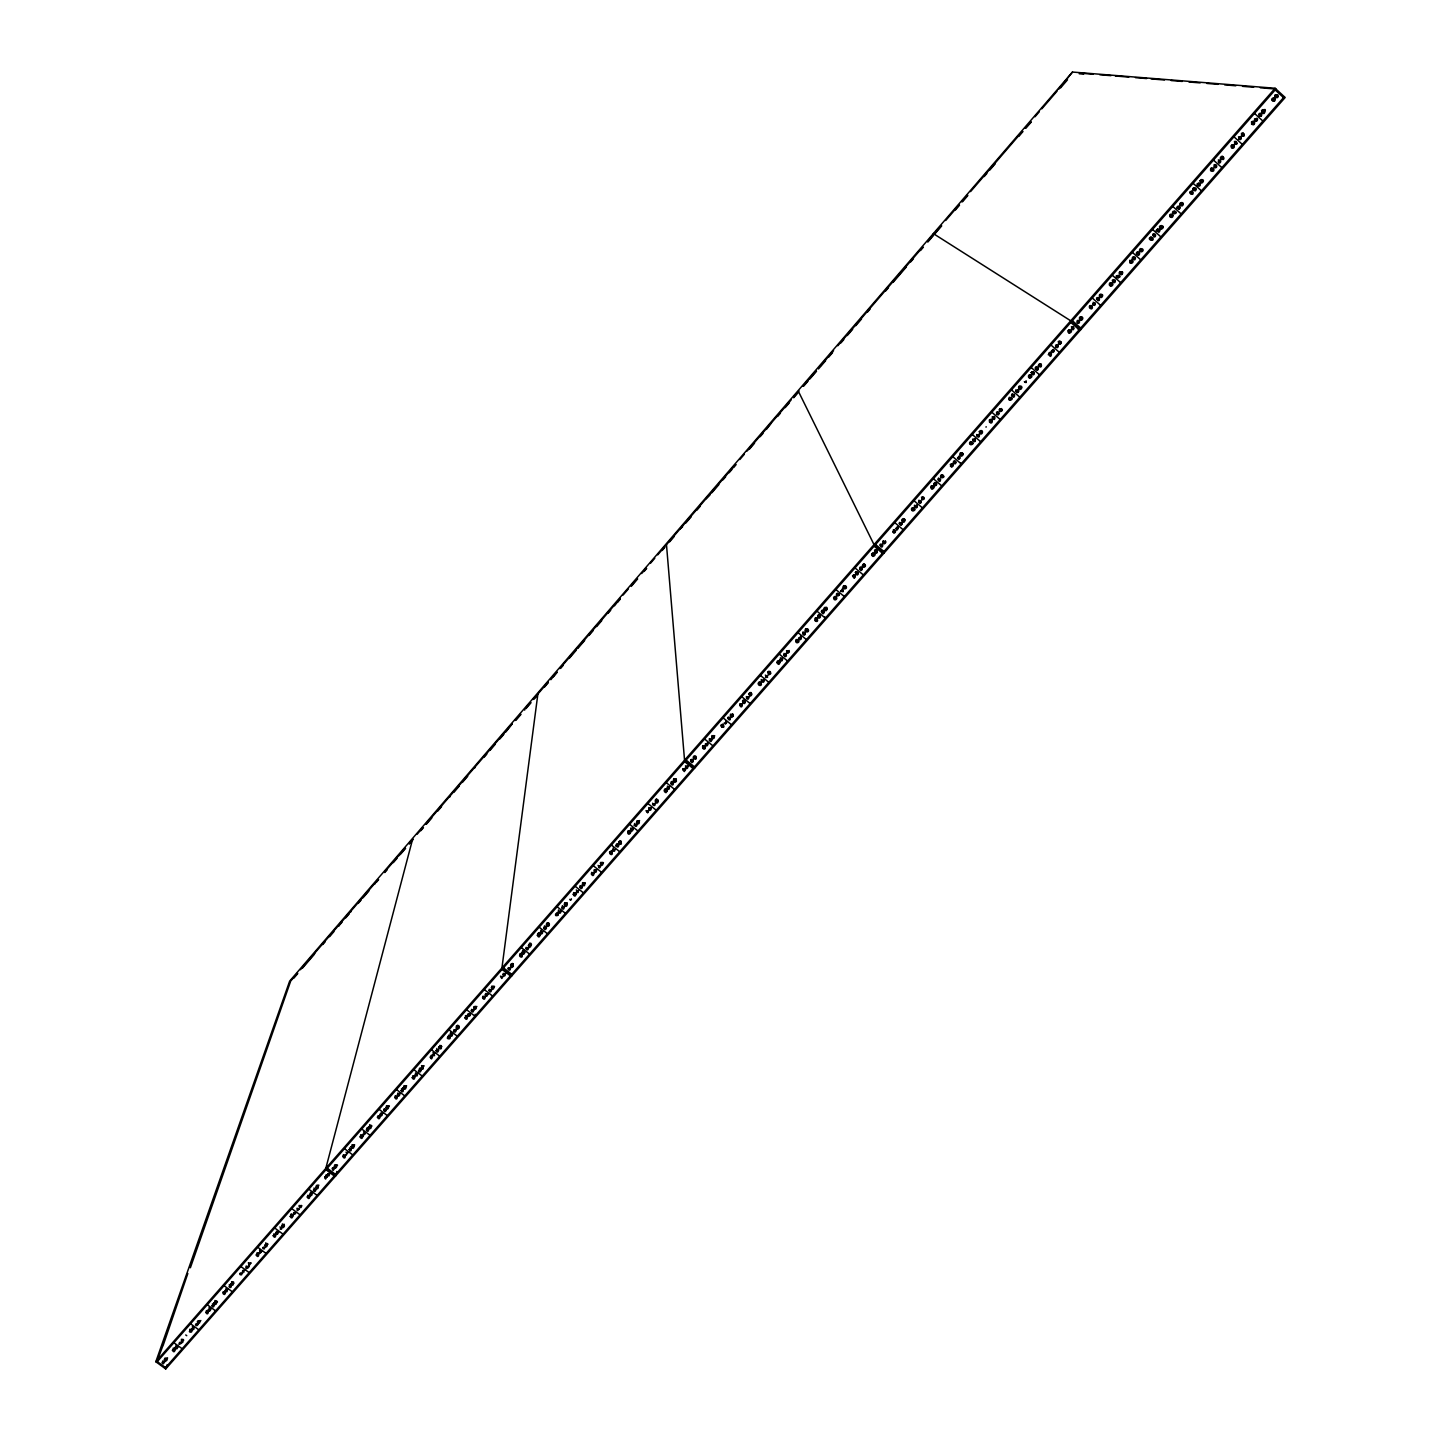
<?xml version="1.0" encoding="UTF-8"?>
<svg xmlns="http://www.w3.org/2000/svg" width="1441" height="1441" viewBox="0 0 1441 1441"><rect width="100%" height="100%" fill="white"/><g stroke="black" fill="none" stroke-linecap="round" stroke-linejoin="round"><path stroke-width="1.5" d="M166.958 1358.07L165.409 1358.215M167.624 1358.016L166.363 1359.439L164.742 1358.269M178 1346.723L175.514 1346.741L175.262 1348.398M192.355 1326.459L194.121 1327.863M206.351 1310.626L207.576 1312.139L209.233 1310.716M209.035 1307.563L210.98 1309.004M214.835 1304.825L212.421 1303.835M231.353 1285.732L229.263 1284.561M248.302 1262.892L249.545 1264.441L251.202 1263M248.969 1263L250.536 1263.055M261.541 1251.418L259.938 1251.364L259.542 1249.941M273.664 1234.072L274.907 1235.621L276.564 1234.162M274.33 1234.18L275.897 1234.235M614.532 605.778L620.224 598.393M282.508 1227.084C276.438 1230.47 285.408 1229.551 279.896 1226.975M307.672 1195.382L308.914 1196.949L310.59 1195.85M310.391 1192.301L311.508 1193.706L313.003 1192.409M325.774 1175.099C325.63 1177.531 328.116 1174.685 325.612 1179.062C321.991 1177.243 331.124 1171.947 329.287 1174.541M343.264 1154.943C343.534 1160.798 350.433 1146.496 346.326 1154.943M343.931 1155.034L344.795 1155.898L345.462 1154.907M348.614 1151.935L347.443 1153.268L345.966 1152.17M1193.76 187.834C1199.11 189.077 1190.608 192.392 1193.526 188.032M349.533 1147.919L351.01 1149.197L352.18 1147.883M386.422 1105.841L387.665 1107.427L389.358 1105.949M387.107 1105.949L388.692 1106.004M395.104 1095.971L396.725 1097.574L397.95 1095.736M397.374 1096.151L396.455 1096.943L395.843 1095.899M397.842 1093.035L399.301 1094.313L400.49 1092.962M401.499 1088.712L402.922 1090.207L404.02 1088.549M763.838 680.332C764.667 685.033 758.416 679.774 763.298 679.9C763.694 681.503 763.532 681.719 763.766 679.576M1175.442 212.764L1174.631 213.628L1175.406 212.674M468.055 1016.499L465.965 1017.886L465.425 1015.725L467.46 1016.211L466.073 1017.202L466.2 1015.473M474.611 1006.466L476.196 1006.52M476.881 1006.466L475.548 1007.98L473.909 1006.719M482.771 996.307L483.996 997.929L485.725 996.415M483.437 996.415L485.041 996.47M491.615 986.238L492.84 987.86L494.569 986.346M491.867 989.084C491.291 991.336 491.759 990.237 489.201 989.319M492.3 986.346L493.885 986.419M500.477 976.151L501.72 977.791L503.449 976.278M501.27 976.368C501.864 981.609 501.9 975.773 502.765 976.332M1159.284 231.046C1161.554 226.129 1151.017 232.649 1159.284 230.722M522.597 954.5L520.489 955.905L519.967 953.708L521.966 954.248L520.597 955.203L520.705 953.492M557.757 914.08C551.146 916.278 562.188 916.242 556.262 913.45M557.649 913.792C554.173 913.396 558.027 915.972 557.433 912.874M566.565 902.805L565.755 904.011L565.268 902.768M566.655 902.985L565.935 904.498L565.106 903.129M571.429 898.968L570.438 900.193L569.825 899.31M745.159 701.803C740.494 699.263 744.853 706.63 745.123 702.001C745.681 700.038 742.745 699.443 742.817 700.686M594.232 869.553L595.331 871.048L596.916 869.662M598.069 865.375L599.438 866.798L600.681 865.393M600.483 862.457L601.708 864.114L603.473 862.565M610.227 851.811C611.885 853.414 611.506 851.505 610.408 851.901M619.306 841.49L620.909 841.76L619.342 842.337M628.348 831.655C633.59 830.628 627.808 837.419 627.844 832.232C627.718 831.781 631.608 831.493 628.582 831.223M630.023 831.205L629.285 832.502L628.384 831.349M645.964 810.725L647.585 812.436L648.882 810.49M648.774 807.536L649.873 809.049L651.476 807.644M652.575 803.213L653.674 804.726L655.277 803.321M656.52 799.377L655.925 801.034L657.402 800.728M658.105 800.457C656.303 805.357 653.259 797.071 657.853 799.755M664.949 790.226L665.67 788.966L666.589 790.1M665.22 790.352C668.606 788.623 661.401 790.821 665.958 792.676C669.489 788.785 663.202 791.775 666.444 789.722M675.757 779.869C673.523 776.447 672.803 785.093 676.387 781.4C675.883 776.771 673.271 782.679 675.685 779.041M685.466 765.801L686.564 767.332L688.186 765.928M1119.225 276.69L1118.396 277.537L1119.171 276.6M693.95 757.245C695.481 755.823 695.301 758.146 694.04 756.849M703.424 746.888C706.288 747.014 702.415 744.565 702.686 748.185C705.73 751.95 706.342 743.898 703.226 746.96M721.022 725.381C722.842 730.695 725.796 721.653 721.148 725.003M721.707 725.706C723.094 721.995 723.166 728.353 721.725 724.913M723.274 725.381C717.114 727.309 728.317 728.083 721.797 725.399M726.534 722.932C724.03 721.617 726.012 727.417 725.814 721.184M727.795 717.762L728.48 716.988M730.947 714.556C734.82 715.438 728.191 713.925 731.686 717.492C736.171 714.07 729.074 716.393 732.568 714.628M1114.92 281.463L1113.118 279.536M742.457 701.01L743.214 702.451L745.087 701.857M746.33 696.615L747.429 698.165L749.05 696.724M749.446 693.896C755.336 691.968 748.239 700.038 749.554 693.391M760.506 682.854C759.749 686.33 757.93 680.35 761.226 683.358C762.721 687.123 755.985 685.304 759.299 682.638M777.672 662.085C778.879 660.861 779.113 662.86 777.582 661.725M788.245 650.611L787.939 652.143L787.038 650.648M795.774 640.38C795.108 645.19 802.025 641.533 797.431 639.858M798.062 640.362C795.486 637.697 797.648 643.28 797.648 639.912M1098.42 300.268C1099.681 300.016 1094.818 298.215 1097.285 297.53M814.885 620.17C816.471 614.821 819.965 623.737 815.138 620.891C816.182 621.9 819.659 616.622 814.976 618.225M817.822 616.658C818.236 620.783 822.955 615.343 818.74 615.613C815.858 618.657 822.991 616.262 819.118 614.587M825.063 609.075L825.207 607.363M840.715 590.954L842.373 589.495L843.147 591.711L840.787 591.296L843.039 590.774L842.355 588.685M844.3 586.127L845.201 587.406L843.814 586.541M845.219 586.289L843.742 587.045M853.45 575.553C854.297 583.101 856.332 571.483 853.522 576.706M863.627 564.133C868.563 565.286 861.934 570.024 862.565 565.358C866.689 563.287 861.862 568.186 863.195 564.17M873.624 554.623L872.183 553.956M872.309 554.461L872.958 553.272L873.985 554.317M883.387 542.122L883.405 541.023M883.441 541.492L884.017 542.663L885.008 541.78M1079.309 322.045L1078.769 320.424L1077.202 320.514M894.591 531.099L893.348 529.892L893.402 531.693M895.582 528.595C902.354 523.209 893.888 536.016 897.419 526.595M903.543 519.228L903.831 520.705L902.552 519.895M912.819 509.916C910.046 506.403 916.134 509.556 912.657 509.646M922.834 497.127C922.33 501.414 922.474 494.551 922.492 498.694M921.808 497.992L922.456 498.964M931.462 487.022L932.741 487.851L932.453 486.356M933.804 483.419C933.822 489.003 939.874 482.969 934.597 482.537M942.612 475.854L941.387 476.665M961.976 454.023L960.535 453.969M970.928 443.648L971.252 442.063M981.465 431.67L980.655 432.804L980.204 431.435M981.645 432.12L980.997 431.147M986.04 427.202L986.148 426.68M1053.713 351.046L1053.299 349.388M1012.176 394.114C1009.42 396.977 1016.175 397.374 1013.888 394.186M1019.165 387.305C1019.67 393.249 1024.857 384.819 1019.147 386.17C1016.283 391.754 1025.398 386.062 1019.399 386.945M1024.569 381.847L1025.866 382.549L1026.01 381.181M1038.168 368.806L1037.34 369.635L1038.168 368.698M1073.455 328.638C1072.482 330.962 1074.68 325.342 1071.402 326.783M1090.621 306.068C1090.333 313.111 1095.196 304.717 1089.954 306.825M1099.915 295.477L1101.5 295.999L1100.131 295.081M1120.125 272.331L1121.512 273.268L1119.927 272.745M1129.942 261.343C1129.78 265.955 1135.868 261.235 1131.509 260.046M1131.293 261.073L1129.762 261.848L1131.869 260.245L1132.176 262.172L1130.05 262.946L1129.942 260.173M1139.993 249.923C1141.002 249.311 1140.966 251.689 1140.497 249.077M1150.711 239.476L1150.278 238.233M1170.452 215.105C1176.486 213.502 1167.552 220.527 1170.236 214.349C1175.856 212.511 1171.749 221.175 1170.254 215.52M1180.377 204.01C1181.908 209.666 1186.015 200.947 1180.377 202.821C1177.657 208.981 1186.573 202.082 1180.593 203.595M1190.5 192.698C1194.625 198.39 1193.094 186.934 1190.77 193.292M1011.708 395.032L1012.429 394.095L1011.852 394.816M1200.659 181.134C1205.937 176.829 1202.172 185.925 1200.929 181.728M1200.785 181.422L1202.244 180.575L1200.983 181.836M1231.749 145.325L1232.163 147.144L1231.316 145.487M1272.619 99.357C1274.655 105.337 1277.483 94.8 1272.457 99.177M979.34 435.686L979.069 434.317M550.876 679.702L556.874 671.974M537.259 695.499L537.385 694.598M600.627 866.059C596.754 864.078 599.276 870.994 600.573 866.131M524.668 710.125L524.794 709.206M475.224 1014.284L474.936 1016.175L466.614 1009.727M1277.645 96.493L1276.762 97.484L1277.663 96.583M560.621 910.028L560.819 911.306M542.843 931.769L540.735 932.111L541.005 930.22M528.685 947.872L527.964 948.646L528.775 947.439M474.593 768.269L474.791 767.278M488.067 994.02L487.382 994.83L488.175 993.588M992.11 416.935L994.29 416.467L994.092 418.917M449.736 797.125L449.97 796.098M560.783 911.451C560.729 916.26 555.524 909.811 560.531 911.451C561.233 912.675 557.667 912.171 558.478 909.937M336.852 1171.497L335.753 1175.838L325.81 1168.345L412.504 839.599M383 1113.443L380.568 1113.227M412.684 840.139L412.973 839.058L409.586 842.985M412.018 840.157L409.28 844.084M399.463 855.504L399.751 854.387M334.87 1168.165L333.033 1170.524L332.187 1168.543L334.888 1168.111L332.457 1167.949M576.274 889.908L577.643 891.583L578.778 889.872M374.984 883.927L375.308 882.775M450.276 1033.251L450.799 1032.44M295.801 1212.674C294.558 1216.6 291.406 1212.547 295.819 1212.565M415.566 1072.843L416.719 1074.518L417.818 1072.843M173.136 1348.164L173.586 1349.731L175.622 1349.551M183.493 1339.572L181.998 1339.337M189.762 1329.268L190.536 1330.998L192.446 1330.367M200.875 1320.55L199.615 1321.649L198.083 1320.785M207.054 1310.535L207.684 1311.544L208.513 1310.59M225.3 1291.929C219.374 1292.055 226.687 1297.314 224.562 1292.289M231.587 1281.697L232.019 1283.283L234.072 1283.102M350.631 912.189L350.992 911.018M256.84 1252.968L257.993 1254.841L259.542 1253.076M268.098 1244.141L265.738 1244.952L265.774 1242.826M282.256 1224.093L282.688 1225.679L284.471 1225.751M291.55 1214.043L292.163 1215.069L293.262 1214.205M301.385 1205.433C295.063 1206.495 304.483 1209.611 299.872 1205.559M308.41 1195.31L309.022 1196.336L309.869 1195.364M314.03 1187.978L314.426 1189.419L316.299 1189.509M316.318 1185.349L317.849 1187.258L318.857 1185.132M336.906 1165.048L335.339 1164.994M337.572 1165.157L335.897 1166.273L334.654 1165.048M351.964 1144.82L353.099 1146.73L354.684 1144.911M372.03 1125.997L369.653 1126.808L369.707 1124.646M380.01 1116.054L378.479 1116.181M380.694 1116.163L379.001 1117.279L377.758 1116.054M386.728 1108.922C386.044 1110.723 386.638 1109.696 384.081 1108.831M338.869 925.086L338.491 926.293L342.129 922.06M403.912 1085.739L405.029 1087.685L406.65 1085.848M404.651 1085.848L405.353 1087.054L405.768 1085.757M412.63 1075.833L414.504 1077.706L415.206 1074.139L417.494 1074.518L417.025 1075.959L415.17 1075.652M419.403 1068.52L419.655 1070.285L421.511 1069.366M422.087 1065.62L422.699 1066.664L423.564 1065.674M441.685 1046.832L439.973 1047.967L438.73 1046.724M456.563 1029.54C455.77 1031.396 456.761 1030.063 453.987 1029.757M459.247 1026.875C458.382 1029.991 454.239 1025.902 457.572 1025.38M470.505 1013.671L469.784 1014.77M474.179 1009.511C473.567 1011.258 474.125 1010.213 471.513 1009.402M505.899 973.45L504.368 974.476L503.251 973.341M521.84 954.933C520.994 952.627 519.769 955.293 522.2 955.077C523.173 960.066 516.31 954.482 521.588 954.608M530.774 944.792L530.414 943.279M531.513 944.72L529.081 945.566L529.513 943.153M547.22 923.321L548.192 924.87L548.3 922.961M580.057 885.603L581.371 887.332L582.524 885.603M582.524 882.649L583.623 884.666L585.298 882.757M591.549 872.381L592.665 874.399L594.34 872.489M601.221 862.366L601.816 863.465L602.734 862.438M615.019 849.415L612.803 850.172L613.218 847.974M619.378 841.292C620.098 845.831 621.755 838.644 619.378 841.742M634.616 823.477C632.977 826.684 639.354 825.243 636.238 823.027M636.958 820.758L638.453 822.811L639.57 820.541M657.312 800.494C653.62 800.854 660.23 799.701 657.51 802.853C654.466 804.618 654.808 798.656 657.276 800.133M675.685 780.067L675.595 778.861M682.764 768.647C681.647 771.872 687.501 770.611 685.123 768.161M314.318 954.356L314.732 953.131M695.517 757.516C690.185 755.895 697.93 762.811 695.535 756.867M709.332 738.585L710.647 740.386L711.818 738.621M711.89 735.54L712.989 737.612L714.7 735.667M726.57 722.607L724.084 723.148M739.737 703.874L740.836 705.964L742.547 704.001M749.644 694.184L751.031 693.085L749.68 693.986M761.226 679.468L761.875 681.251L763.748 680.638M760.47 682.656L759.335 683.646M769.782 672.641L768.755 673.379L768.287 671.956L770.863 673.433L768.665 674.91L768.647 672.01M769.872 673.001L769.728 671.848M786.498 650.702L787.993 652.827L789.146 650.485M807.987 629.069C810.689 632.995 803.105 632.797 806.24 629.267M165.733 1368.95L1285.174 97.484L1275.123 88.261L1072.464 72.05L289.659 981.105L155.826 1361.745L165.733 1368.95L167.192 1364.699M816.777 619.216C815.39 615.703 815.138 622.008 816.813 618.585M833.564 597.421C838.68 593.116 834.267 603.149 834.447 597.15M873.75 554.443L872.219 554.371M873.894 554.731L872.652 553.884M882.793 541.204L884.288 543.365L885.476 540.969M884.846 541.708L883.477 542.176M901.976 519.39C901.436 524.434 907.992 518.616 902.877 518.598M914.477 505.197C913.306 508.673 918.728 505.503 916.476 507.034M162.473 1346.813L156.655 1362.339L1275.951 89.036L1260.353 87.775M162.923 1346.074L187.834 1273.484M190.374 1267.756L290.704 981.015L297.53 973.107M960.607 453.753C959.832 459.913 966.749 451.844 960.679 453.717M976.638 434.534L977.25 436.389L979.232 435.704M999.333 409.388L1000.937 409.118M1010.916 398.977L1010.663 397.914M1019.237 387.089C1021.129 390.205 1019.67 383.99 1019.183 387.737M1025.217 382.315L1024.389 381.685M1026.154 382.459L1026.1 381.054M1029.45 377.02L1029.937 375.29L1029.847 376.858M1035.322 367.995C1038.24 363.853 1038.763 372.336 1035.358 368.734M1053.731 350.721L1051.155 351.28M1058.703 342.219L1059.946 342.76L1058.937 341.607M1067.961 330.637C1067.673 336.239 1074.031 328.998 1068.52 330.007M1073.545 328.188L1071.51 329.232M1079.435 317.614C1079.129 323.216 1085.505 315.957 1079.975 316.984M1079.957 318.425L1081.002 317.452M1089.378 306.285C1089.072 311.922 1095.466 304.645 1089.936 305.672M1099.987 295.261C1100.672 301.799 1105.589 291.893 1100.059 295.333M1110.291 283.607C1110.309 284.237 1111.389 284.94 1110.291 283.571M1112.29 280.274L1112.884 282.184L1114.938 281.139M1120.089 272.565C1120.684 278.978 1125.691 269.107 1119.999 272.529M1140.191 249.707C1139.309 254.517 1146.171 249.941 1141.56 248.627M1160.365 226.759C1159.753 231.929 1166.49 226.345 1161.338 225.571C1156.457 226.075 1162.599 231.533 1162.491 226.615C1159.735 227.318 1161.95 226.417 1160.077 227.714M1192.788 188.951L1193.418 188.014M1197.147 183.782C1196.246 188.159 1202.605 183.908 1198.354 182.953M1241.548 134.914C1246.807 139.741 1243.007 128.843 1241.962 135.418M1271.664 99.267C1275.051 94.458 1275.483 104.31 1271.683 100.113M784.048 653.439C782.409 657.132 788.281 654.214 785.867 655.691M859.593 568.006L860.313 566.997M578.039 891.727C575.481 888.611 578.093 894.969 578.057 891.745M562.422 905.65C560.639 908.821 566.493 907.992 564.314 904.696C566.817 900.571 568.619 908.496 564.566 905.759M1254.445 119.009C1256.822 117.514 1258.371 122.719 1254.246 120.36M1258.732 114.145C1261.091 110.795 1262.28 117.928 1258.75 115.784M524.254 952.861L524.308 950.285M524.326 952.897C526.884 951.726 520.345 953.348 523.173 950.556M420.7 1070.591L421.42 1069.672L420.754 1070.627M1079.273 321.955L1077.148 322.802M329.287 1174.505L328.818 1176.018L327.035 1175.135M198.101 1323.865C197.075 1328.314 192.914 1323.072 198.119 1323.577M899.688 522.344C897.257 524.416 903.201 525.425 901.652 522.326M953.42 461.264C955.455 459.751 957.364 464.813 953.222 462.615M438.73 1050.399L436.605 1049.985L436.875 1048.418M690.96 759.677C694.4 757.48 693.86 764.18 690.707 760.182M780.41 657.78C779.995 660.41 783.958 660.969 782.103 657.708M817.731 615.559L818.758 614.568M166.273 1358.845C169.93 1361.979 158.258 1361.024 163.319 1363.834C165.193 1360.736 165.607 1362.339 162.653 1361.006M181.62 1342.201C180.107 1336.762 186.646 1343.354 179.945 1342.814M190.482 1329.359C195.057 1334.06 185.475 1331.754 191.401 1330.475C191.275 1324.963 196.931 1330.782 191.581 1329.268M200.155 1320.622L198.804 1320.749M214.997 1300.484L215.249 1302.34L217.483 1301.889M216.871 1301.619L215.375 1301.205L216.871 1301.079M232.307 1281.806L232.812 1282.958L233.55 1281.842M242.682 1273.25C235.027 1274.546 245.763 1276.005 239.945 1273.286M245.078 1270.115C238.251 1271.178 247.258 1273.808 242.79 1270.44M248.681 1265.991C249.527 1260.173 250.842 1268.062 246.267 1268.674C243.853 1265 252.175 1267.936 246.159 1266.063M282.976 1224.184L283.481 1225.372L284.237 1224.238M278.888 1231.713C278.257 1233.154 278.653 1232.217 276.366 1231.316M290.938 1214.133L291.19 1216.024L293.244 1215.844M301.962 1205.883L300.394 1206.639L299.152 1205.433M330.025 1173.586L327.737 1173.767M352.703 1144.911L353.405 1146.117L353.82 1144.82M360.79 1134.715C358.989 1138.084 365.834 1136.787 362.538 1134.337M371.31 1126.069L369.779 1125.835L371.076 1125.205M421.547 1065.601L422.483 1067.853L423.906 1065.692M430.03 1057.064C433.705 1062.359 429.436 1054.11 432.318 1057.694C431.67 1050.561 438.046 1057.676 431.688 1055.19M430.931 1055.514C432.174 1058.252 430.787 1056.145 432.21 1055.569M433.021 1052.614L433.849 1054.632L435.128 1052.687M448.601 1035.467C449.25 1038.439 448.817 1036.097 449.592 1035.503M450.349 1037.214L447.773 1037.43L448.799 1035.377M488.085 993.912L486.644 994.614L485.527 993.497M510.853 964.155L513.158 963.651M510.853 968.01L509.412 968.73L508.295 967.595M528.667 947.764L527.226 948.484L526.109 947.349M564.71 902.823C562.837 905.596 568.727 905.831 567.106 902.913M565.124 903.417L566.637 903.471M573.716 892.591C571.789 895.762 578.309 895.185 575.824 892.411M592.287 872.489L592.773 873.75L593.584 872.544M628.042 830.791C626.096 833.997 632.671 833.438 630.185 830.61M667.399 786.102L668.192 788.227L669.561 786.192M671.2 781.761C669.687 785.867 676.459 782.391 672.136 781.292M673.794 778.788C671.848 781.616 677.828 781.869 676.189 778.897M674.298 778.806L675.541 779.815M683.52 768.774C683.827 768.035 684.277 775.222 684.907 769.008M702.848 745.736C700.902 748.581 706.901 748.852 705.261 745.844M703.334 745.772L704.073 747.465L704.487 745.681M712.629 735.667L713.331 736.963L713.799 735.558M730.659 714.124C728.66 717.384 735.288 716.825 732.803 713.943M740.494 703.983L741.178 705.297L741.647 703.892M758.614 682.332C756.687 686.51 764.216 683.845 760.055 681.827M805.537 628.96C803.321 632.815 811.121 630.798 806.87 629.141M824.432 607.49C822.379 610.786 829.097 610.245 826.612 607.291M836.555 593.818C843.687 593.098 833.691 598.898 838.77 594.088C839.04 596.304 839.401 595.313 836.482 594.845M843.94 586.361C841.346 590.468 849.073 589.081 845.579 585.73M872.525 553.866C870.436 559.36 878.578 554.389 873.048 552.876C867.95 556.388 878.434 555.686 872.886 553.614M883.549 541.312C881.982 547.652 889.529 539.943 883.405 541.6M931.12 486.175C930.003 492.822 938.019 485.725 931.426 485.905M931.336 487.166C936.866 484.266 930.111 492.065 931.877 486.554M950.249 464.488C957.292 462.093 949.205 471.261 951.6 464.326M960.192 453.122C958.841 458.85 966.371 452.186 960.499 452.852M970.459 442.513L970.513 443.702M981.375 432.102L979.916 432.228L981.267 431.003M989.192 420.214C993.263 416.503 993.227 426.302 989.283 421.763M999.748 409.208L1000.991 410.289L999.91 409.064M1015.977 389.718C1014.23 392.925 1020.336 392.042 1018.211 389.827M1019.165 387.287L1020.552 386.8M198.065 1323.739L196.931 1323.757M1028.658 375.254C1027.019 380.838 1035.773 376.389 1029.757 374.696M1039.862 364.231L1039.501 365.888M1049.012 353.279C1051.101 362.826 1052.975 346.705 1049.372 354.666M1049.931 354.198L1049.516 352.991M1058.451 342.039C1065.583 340.094 1056.992 348.272 1059.405 341.733M1099.591 294.612C1097.808 299.998 1105.859 294.612 1100.276 294.144M1109.57 283.247C1107.787 288.65 1115.856 283.247 1110.272 282.778M1160.617 226.399L1160.167 227.444M1170.326 215.303C1174.883 215.141 1167.858 217.429 1170.831 214.853M1210.944 169.119C1213.916 165.301 1215.61 172.83 1211.341 171.083M1211.323 168.543C1209.701 172.416 1214.547 166.958 1210.98 169.984M1222.184 158.384C1220.347 157.231 1222.598 157.645 1222.364 158.618M1231.371 145.901C1234.775 141.957 1235.784 150.062 1231.371 147.739M1251.49 122.521L1253.04 122.161M1261.505 110.561C1264.874 106.814 1265.27 115.352 1261.541 112.2M1263.325 110.471C1262.406 120.017 1269.035 103.842 1262.172 111.768M765.369 675.054C767.17 679.9 767.639 672.353 765.441 677.45C769.53 677.324 766.252 677.504 767.657 675.163M996.452 412.324C997.316 410.235 1001.045 415.638 996.47 413.981M1055.514 345.156C1058.054 344.363 1059.045 348.272 1055.496 346.885M1132.68 257.417C1130.104 259.884 1138.246 258.948 1133.166 256.75M1177.225 206.765C1174.613 209.521 1182.899 208.675 1178.054 206.027M300.43 969.721L378.028 879.622M384.801 871.751L405.227 848.047M417.079 834.285L422.699 827.746M425.617 824.36L512.239 723.778L505.827 731.992M515.031 720.536L520.615 714.052M526.199 707.585L530.576 702.487M533.188 699.461L548.156 682.079M559.792 668.57L613.866 605.778M623.07 595.079L628.474 588.811M631.626 585.154L637.336 578.525M641.623 573.554L646.018 568.456M650.395 563.359L654.79 558.261M657.708 554.875L665.021 546.391M665.976 545.274L730.587 470.252M731.001 469.766L735.396 464.668M739.791 459.553L744.204 454.437M747.122 451.033L791.127 399.95M793.973 396.653L798.962 390.853M802.943 386.224L816.254 370.787M820.307 366.068L833.582 350.649M837.779 345.768L922.528 247.366M927.968 241.061L933.408 234.739M934.452 233.514L933.354 233.604L1070.735 320.803L1080.768 329.629M935.821 231.929L941.279 225.607M945.656 220.527L959.04 204.964M961.759 201.812L967.613 195.021M970.55 191.617L1022.408 131.401M1025.163 128.177L1031.306 121.873L1025.74 128.321M1034.98 116.793L1039.375 111.696M1041.825 108.832L1057.154 91.053M1058.541 89.432L1072.464 72.05M293.874 978.097L297.711 973.63M302.52 968.064L314.084 954.626M322.766 944.539L325.18 941.73M329.539 936.686L333.898 931.625M345.768 917.827L349.406 913.612M358.179 903.435L361.097 900.049M363.024 897.797L368.878 891.006M376.209 882.504L378.641 879.658M384.765 872.562L387.197 869.734M393.321 862.619L397.014 858.35M400.688 854.081L405.587 848.371M420.826 830.7L423.456 827.638M426.554 824.036L431.832 817.912M437.596 811.229L441.558 806.618M453.951 792.226L459.247 786.065M462.381 782.445L467.695 776.267M484.158 757.155L486.824 754.075M489.976 750.401L495.308 744.204M499.811 738.999L503.828 734.334M515.86 720.338L520.885 714.502M525.929 708.666L530.954 702.812M534.323 698.903L537.025 695.769M544.554 687.033L548.337 682.638M553.398 676.766L557.199 672.353M560.585 668.408L563.287 665.274M569.213 658.411L575.986 650.521M577.841 648.378L584.65 640.488M588.973 635.463L593.296 630.438M596.628 626.583L601.726 620.639M608.12 613.218L610.678 610.245M617.523 602.32L620.26 599.132M631.212 586.415L637.643 578.94M644.091 571.465L646.667 568.475M662.158 550.48L664.751 547.472M669.633 541.816L674.208 536.484M682.602 526.758L679.918 529.081M685.808 523.029L691.356 516.58M696.904 510.132L700.2 506.295M709.945 495.002L705.91 498.892M711.854 492.768L718.843 484.662M723.022 479.817L725.634 476.773M729.146 472.72L731.938 469.46M733.505 467.641L736.135 464.596M749.266 449.34L754.526 443.216M760.146 436.695L762.973 433.435M766.396 429.436L771.475 422.771M777.6 416.449L780.428 413.171M785.183 407.641L789.434 402.705M793.685 397.77L797.936 392.835M803.736 386.098L808.005 381.144M809.86 378.983L816.525 371.256M818.47 368.986L825.603 360.7M828.539 357.296L832.538 352.649M840.932 342.922L843.796 339.59M847.272 335.537L852.64 329.305M855.774 325.666L861.52 319.001M867.446 312.139L870.13 309.004M885.603 291.028L888.503 287.678M893.096 282.346L906.389 266.909M910.712 261.884L913.432 258.732M920.493 250.536L923.411 247.15M927.77 242.088L933.588 235.315M935.173 233.496L941.73 225.877M955.401 209.99L959.526 205.216M962.534 201.722L967.758 195.652M984.203 176.559L986.851 173.478M989.769 170.092L995.353 163.626M1018.805 136.373L1022.966 131.545M1060.576 87.883L1067.511 79.813M155.826 1361.745L1275.123 88.261M164.922 1368.356L1284.345 96.709M363.582 1131.942C367.563 1135.994 360.412 1134.391 365.185 1133.509M298.917 1209.053C296.576 1207.072 296.288 1213.25 298.899 1209.305M261.469 1251.617C259.398 1249.797 258.533 1255.741 261.397 1251.941M880.631 544.032C878.055 544.356 883.531 548.3 882.234 543.851M631.05 827.818C630.023 829.277 634.328 831.349 632.977 827.764M1173.352 211.179C1169.93 213.592 1177.729 214.277 1174.433 211.197C1170.614 215.231 1179.675 213.394 1174.811 211.125M523.101 950.52L522.435 951.402L522.957 950.394M901.111 524.47L901.886 523.587L901.129 524.524M897.113 529.009L897.905 528.126L897.311 529.009M178.036 1346.416L177.099 1348.668L174.775 1348.074M939.676 480.646L940.451 479.745L939.874 480.628M973.071 438.893C970.964 439.775 977.214 442.873 974.782 438.658M938.559 478.232C938.001 482.411 940.883 477.619 938.271 478.484M1234.343 141.83C1235.171 139.489 1240.161 145.523 1234.289 144.172M1098.366 300.25L1098.366 297.585M175.892 1345.372L177.783 1346.615M1251.472 121.891C1254.697 119.207 1254.985 126.358 1251.527 124.214M1252.715 123.638L1252.841 122.233M1241.367 133.995L1243.097 134.121L1242.034 135.436M1152.944 234.036C1152.025 237.891 1157.88 236.486 1153.647 233.784M1150.26 238.071C1154.619 238.63 1147.432 239.818 1150.855 237.765M1140.209 249.509C1146.478 248.591 1136.481 254.355 1140.353 248.554M1130.158 260.929L1131.185 260.713M1119.909 271.574C1116.757 274.835 1124.358 275.285 1121.818 271.683M1110.11 283.715L1111.137 283.499M1100.222 294.666L1100.294 296.324L1100.87 294.703M1068.483 330.583L1069.546 330.475M1069.168 330.439C1066.61 336.51 1075.49 330.007 1069.114 330.511M1058.288 341.571C1061.423 338.959 1061.801 345.858 1058.396 343.787M1029.126 375.381L1029.649 377.092M1030.045 376.767L1030.405 375.777M1000.072 409.01C997.442 414.828 1006.358 408.902 1000.108 408.956M990.976 420.124L989.625 420.304L990.417 421.709M941.549 475.548L941.387 476.809M921.465 497.163C928.779 496.641 919.106 503.323 922.798 497.325M918.692 500.351C921.772 500.081 922.024 503.81 918.565 502.026M912.135 507.844C909.127 510.997 916.548 511.393 914.008 507.934M862.781 565.016L863.843 564.494M843.705 585.64C840.571 589.549 849.361 588.054 844.606 585.766M824.72 608.3L826.269 607.85L825.117 608.859M806.131 628.924L806.978 630.69L806.474 629.375M803.231 631.897C800.98 632.167 806.87 636.436 804.817 631.897M805.915 630.203L806.438 629.177M796.116 639.678C802.727 638.597 793.559 644.793 797.431 640.02M796.657 640.128L797.828 640.038M777.636 660.789C774.682 664.823 783.111 663.022 778.77 660.536M759.227 682.277L759.227 683.899M769.656 672.821L768.251 672.569M664.895 788.966C661.995 792.46 669.867 791.793 666.408 788.839M646.631 810.887C648.468 815.678 647.405 810.328 648.126 810.526M583.425 882.631L583.749 884.017L584.398 882.667M571.411 899.454L570.492 899.905M547.058 922.979C544.266 925.951 551.417 926.239 548.877 923.051M547.67 922.924C545.833 925.446 550.588 923.537 547.454 923.519M544.536 925.861C542.807 928.526 547.526 928.094 546.427 927.734C544.878 920.871 552.75 927.103 546.589 926.203M530.702 944.467C530.234 943.873 528.343 945.26 530.99 943.387M439.847 1045.427C440.514 1048.526 439.865 1045.806 440.964 1045.608M413.693 1075.725L414.071 1077.166L414.107 1075.688M295.693 1212.674L293.604 1212.583M267.269 1244.376L265.864 1243.799L267.269 1243.511M257.723 1252.949L258.083 1254.246L258.678 1252.986M265.288 1247.222C258.443 1247.942 267.972 1250.59 263.199 1247.24M241.944 1273.16L240.701 1273.123M228.11 1289.497L225.769 1288.848M175.082 1349.172L173.839 1349.118L174.181 1348.055M367.239 1127.582C365.095 1130.555 372.084 1129.222 368.302 1127.168M231.208 1285.984C226.273 1284.85 231.299 1290.055 231.281 1285.948M994.038 418.845L992.183 418.322M1272.619 100.384C1275.501 97.304 1270.458 101.645 1273.43 98.853M1252.499 123.746L1253.22 122.287L1251.527 123.404M1241.53 133.274C1244.862 131.527 1244.267 137.976 1241.277 135.868M1238.467 136.805L1240.647 137.886L1238.54 139.327M1242.25 135.4L1242.124 133.797M1221.446 156.367C1217.141 160.275 1226.777 159.645 1222.274 156.294M1211.251 168.777L1211.611 170.236M1190.572 191.815C1195.237 192.626 1187.978 194.247 1191.113 191.797M1120.72 273.556L1121.278 272.457M1080.102 317.416L1081.543 317.795M1080.372 317.578C1085.613 315.435 1080.912 323.883 1079.975 318.353M1080.822 318.929L1081.362 317.831M1080.011 318.569L1081.29 318.983L1081.272 317.632M1068.916 330.619L1069.924 331.286L1068.556 331.61M1049.102 353.135L1050.363 353.549L1049.354 354.486M1050.021 354.522L1048.598 354.126M1038.727 365.348C1042.726 367.023 1037.826 361.385 1038.799 366.068C1042.221 369.743 1042.113 362.051 1039.645 364.213M1009.709 397.914C1016.571 397.968 1006.593 403.462 1009.312 397.338C1015.671 398.13 1006.214 401.553 1010.357 397.788M989.913 419.961L992.074 420.34L990.669 422.429L989.967 420.34L991.156 420.232L990.417 421.493M970.586 441.594C966.533 444.837 975.305 445.341 971.792 441.648M941.459 474.719C937.334 479.979 948.358 477.061 941.693 475.386M912.91 508.331C908.983 513.32 918.962 509.754 912.928 508.277M834.879 597.06C834.429 600.933 836.861 594.701 834.393 598.141M822.343 610.191C818.722 613.091 826.774 613.416 823.387 610.227M785.543 655.565L785.993 653.277M759.101 682.998L760.128 682.566M749.752 693.625L750.905 693.373M694.274 755.805C690.401 758.921 698.939 759.299 695.427 755.859M638.039 820.631L638.183 822.127L638.849 820.758M617 843.687C613.524 846.461 621.341 846.786 618.027 843.724M538.448 932.993C535.025 936.092 542.717 936.56 540.141 932.363C542.374 928.688 544.014 935.767 540.375 933.318M317.38 1185.223L317.56 1186.627L317.993 1185.241M298.971 1208.855L296.972 1208.297M225.408 1292.883L223.085 1291.929M183.655 1340.346L181.332 1339.391M916.44 507.178L916.89 504.998M1262.676 110.435L1263.667 111.641L1261.938 111.894M1231.515 145.379L1232.541 145.469M1231.389 146.766L1232.884 146.64L1232.181 145.415M1218.365 159.879L1220.203 161.14L1218.438 162.689M1214.115 164.688C1217.555 163.572 1217.699 169.047 1214.205 167.498M1201.146 180.107L1201.11 181.854L1201.758 180.323M1181.188 203.289L1180.161 204.55L1181.602 203.559M1170.506 214.745L1171.497 214.889M1170.794 216.42L1171.353 214.889M1150.837 237.026C1145.667 239.314 1155.322 242.682 1152.746 237.693C1146.171 237.891 1155.016 242.124 1151.251 237.044M1110.993 283.138C1115.784 282.832 1110.291 289.245 1109.894 284.345M1093.143 302.25L1094.962 303.835L1092.62 304.681M1081.074 319.091L1080.246 318.929M1039.483 365.708L1039.826 364.105M970.82 442.261C977.394 443.162 966.983 447.304 971.252 442.225M950.34 466.037C955.545 468.523 950.772 460.94 951.078 465.785C953.654 464.957 951.853 466.055 950.61 464.975M912.874 509.646L913.378 508.205M875.786 549.723C871.247 552.569 880.451 553.038 876.146 549.741M816.308 618.531C813.481 619.936 818.218 620.387 816.723 618.549M647.711 811.283L646.775 810.995M512.185 963.471L511.879 965.434L512.924 963.795M469.766 1014.914C470.883 1013.023 470.468 1016.031 469.082 1016.283C464.741 1013.509 472.882 1014.716 467.947 1013.888M350.721 1146.766L351.928 1147.288M457.986 1025.344C455.59 1028.478 459.499 1025.812 458.977 1025.83M448.98 1036.619C443.54 1038.979 453.429 1040.096 448.944 1036.818M440.189 1046.616C434.768 1048.904 444.603 1050.147 440.189 1046.778M420.07 1067.925C425.653 1072.518 422.447 1062.792 421.222 1068.7M402.633 1087.739L403.858 1088.261M825.333 608.913L825.855 607.381M788.407 650.738C783.508 655.799 793.361 650.557 787.416 651.71M942.126 475.35C937.839 478.268 946.143 477.962 942.648 474.773M922.582 497.325L924.005 498.802L921.592 499.325M893.438 531.477C898.806 528.469 891.961 537.655 893.924 530.144M854.027 575.265L854.531 576.742L853.108 575.842M990.201 421.474L991.336 421.24L990.94 420.015M951.402 464.074L952.447 464.867M1150.548 237.639L1151.413 238.666L1150.314 239.278M1058.487 342.886L1060.198 342.94L1059.387 341.571M1263.109 110.399L1261.776 110.849L1262.316 111.948M1262.946 112.146L1263.127 110.543M1180.845 203.181L1181.8 203.487M1079.741 73.131L1093.125 74.212M1099.807 74.752L1110.957 75.653M1115.424 76.013L1128.807 77.093M1135.49 77.652L1146.64 78.553M1151.089 78.913L1164.472 79.994M1171.155 80.534L1182.304 81.435M1189.005 81.993L1200.155 82.894M1206.838 83.434L1217.987 84.335M1224.67 84.875L1235.82 85.776M1242.52 86.334L1253.652 87.235M1079.201 73.761L1083.65 74.121M186.754 1335.699L185.727 1334.96M180.269 1342.706C175.226 1346.434 185.727 1342.219 179.404 1342.418M213.97 1302.646L215.015 1303.403M457.788 1026.622C462.057 1028.892 453.951 1030.693 456.671 1026.857C460.58 1027.181 456.077 1024.947 457.734 1026.821M449.214 1035.34C455.068 1038.871 450.276 1030.261 450.367 1036.151M521.354 953.222L522.326 953.798M557.145 912.549L558.045 914.855L555.469 914.441M656.718 799.377L657.366 800.313M835.24 596.88C839.473 597.673 834.213 602.392 833.619 598.195M863.087 565.683L864.15 564.476M853.576 576.508L854.315 575.031M971.882 442.765C968.496 440.171 971.738 446.206 971.684 442.531M1018.949 387.521L1020.444 388.133L1020.462 386.764M1069.294 330.295L1070.195 331.466L1068.718 331.916M1049.895 352.288L1050.957 354.504L1048.237 354.72M1049.696 352.883L1048.76 354.126M1129.906 262.01C1133.563 263.325 1129.582 258.425 1129.762 261.848M1121.152 272.115L1119.711 272.385L1120.558 273.736M1190.608 193.328L1191.743 192.031M1180.485 204.838L1181.962 204.532L1181.458 203.397M1273.628 98.763L1272.619 100.24M165.877 1358.791L164.22 1359.367L165.013 1361.097M512.6 963.543L513.086 965.884L510.726 964.858M620.747 840.769L620.981 843.255L618.603 842.192M621.089 842.084C614.839 841.67 623.467 847.47 620.873 841.796M732.1 713.979L732.64 715.006M750.797 693.175L750.887 694.562L749.572 693.805M770.124 671.524C764.919 670.047 770.07 677.45 770.575 672.154M806.059 630.203L807.284 629.123M800.602 636.147L801.106 638.507L799.089 638.399M834.411 597.979L835.492 596.736L834.285 597.961M861.376 567.052L861.916 569.411L859.611 569.069M894.465 529.567L895.149 531.603L892.736 532.125M1078.246 329.16L1079.183 329.773L1070.807 322.424M912.603 509.844L911.991 508.907M942.504 475.53C938.938 474.521 943.207 478.574 942.756 475.89M960.589 454.509L961.976 454.654L961.723 453.231M959.058 455.986L959.634 458.328L957.49 458.292M999.315 410.937L1001.531 410.757L1001.423 408.56M1010.339 397.644L1010.789 399.157L1009.096 398.473M1232.884 144.802C1235.279 145.865 1231.911 149.738 1231.298 146.568M157.285 1361.619L165.553 1367.617M173.893 1342.724L182.16 1348.758M190.554 1323.775L198.822 1329.827M207.27 1304.753L215.556 1310.824M224.057 1285.66L232.325 1291.766M240.899 1266.513L249.167 1272.637M257.795 1247.294L266.063 1253.436M274.745 1228.002L283.03 1234.18M291.766 1208.639L300.052 1214.835M308.842 1189.221L317.128 1195.436M327.287 1168.219L335.591 1174.469M325.972 1169.732L334.258 1175.964M344.489 1148.657L352.793 1154.925M361.763 1129.024L370.049 1135.31M379.073 1109.318L387.377 1115.64M396.455 1089.54L404.759 1095.88M413.909 1069.69L422.213 1076.067M431.417 1049.768L439.721 1056.163M448.98 1029.793L457.301 1036.205M484.32 989.589L492.624 996.073M503.449 967.83L511.771 974.332M511.915 975.755L501.936 967.956L537.871 694.022M502.08 969.397L510.402 975.899M521.282 947.548L529.604 954.086M539.168 927.193L547.49 933.75M557.127 906.767L565.448 913.342M575.157 886.269L583.479 892.88M593.242 865.681L601.563 872.327M611.398 845.038L619.72 851.703M629.609 824.306L637.949 830.989M647.892 803.502L656.231 810.22M666.246 782.625L674.586 789.38M686.096 760.055L694.436 766.828M694.544 768.323L684.547 760.2L666.481 544.698M684.673 761.677L693.013 768.449M704.577 739.017L712.917 745.826M723.148 717.906L731.488 724.733M741.773 696.724L750.113 703.568M760.47 675.451L768.81 682.332M779.239 654.106L787.579 661.005M798.062 632.671L806.42 639.606M816.975 611.164L825.333 618.135L824.918 616.964M835.942 589.585L844.3 596.574L843.868 595.457M854.999 567.916L863.357 574.941M875.588 544.5L883.945 551.543M884.035 553.092L874.021 544.626L798.458 391.448M874.111 546.175L882.468 553.218M894.789 522.651L903.147 529.748M914.044 500.748L922.402 507.844M933.39 478.736L941.748 485.887M952.789 456.671L961.165 463.84L960.481 462.975M972.279 434.498L980.637 441.703M991.84 412.252L1000.198 419.475M1011.474 389.917L1019.832 397.176M1031.162 367.509L1039.537 374.786M1050.957 345.011L1059.315 352.325M1072.338 320.677L1080.714 328.026M1092.278 297.999L1100.636 305.384M1112.29 275.231L1120.648 282.652M1132.374 252.373L1140.75 259.83M1152.53 229.443L1160.906 236.918M1172.776 206.423L1181.152 213.916M1193.094 183.295L1201.47 190.842M1213.502 160.095L1221.878 167.66M1233.964 136.805L1242.358 144.406M1254.535 113.425L1262.91 121.062M1275.159 89.936L1283.535 97.61M327.143 1175.135L327.107 1177.279L324.855 1176.649M440.82 1045.464L441.685 1046.472M452.438 1032.513C452.42 1035.773 453.429 1034.458 450.349 1033.899M629.735 830.682L630.023 831.655M729.957 716.988C730.065 721.779 730.947 716.591 728.011 718.573C729.704 722.049 731.956 718.122 727.705 718.122M769.584 671.686L769.944 672.587M864.618 564.079L864.762 566.223L862.312 566.115M1040.744 363.853L1040.528 366.338L1038.186 365.582M1210.62 170.722C1210.008 163.553 1215.808 173.641 1210.836 169.57M611.705 851.955C614.316 857.377 606.085 852.91 611.795 851.667M707.819 742.691L707.495 744.817L705.406 743.898M1000.865 409.064L1000.612 410.235L999.352 409.82M1221.085 158.186C1225.859 163.247 1223.211 152.098 1221.266 158.618M723.238 724.967L722.806 726.372L721.653 725.309M797.972 640.02L797.557 641.407L796.351 640.362M1236.54 143.253L1235.91 144.136L1236.522 143.235M172.434 1350.253C174.901 1355.152 176.234 1346.308 172.434 1350.253M197.417 1321.829C199.885 1326.765 201.236 1317.885 197.417 1321.829M205.793 1312.337C208.243 1317.254 209.611 1308.356 205.793 1312.337M208.387 1309.563C210.584 1314.012 211.809 1305.996 208.387 1309.563M211.863 1305.618C214.061 1310.049 215.303 1302.052 211.863 1305.618M214.169 1302.808C216.618 1307.744 217.987 1298.845 214.169 1302.808M225.156 1290.506C227.354 1294.955 228.597 1286.921 225.156 1290.506M1220.329 161.662L1219.5 162.617L1220.329 161.644M230.956 1283.715C233.406 1288.668 234.793 1279.734 230.956 1283.715M1216.096 166.49L1215.267 167.444L1216.078 166.454M256.246 1254.949C258.696 1259.938 260.119 1250.95 256.246 1254.949M264.712 1245.33C267.161 1250.32 268.584 1241.313 264.712 1245.33M273.196 1235.694C275.645 1240.683 277.068 1231.677 273.196 1235.694M275.825 1232.884C278.023 1237.387 279.302 1229.281 275.825 1232.884M281.679 1226.039C284.129 1231.046 285.57 1222.004 281.679 1226.039M290.199 1216.366C292.631 1221.374 294.072 1212.331 290.199 1216.366M291.316 1214.871L292.883 1215.105L291.316 1214.871M307.257 1196.967C309.689 1201.992 311.148 1192.914 307.257 1196.967M309.905 1194.139C312.085 1198.678 313.399 1190.518 309.905 1194.139M313.454 1190.104C315.633 1194.643 316.948 1186.465 313.454 1190.104M315.813 1187.24C318.245 1192.283 319.704 1183.187 315.813 1187.24M334.276 1166.237C336.708 1171.299 338.185 1162.167 334.276 1166.237M342.886 1156.457C345.3 1161.536 346.795 1152.386 342.886 1156.457M349.118 1149.558C351.298 1154.115 352.649 1145.883 349.118 1149.558M351.496 1146.658C353.928 1151.737 355.423 1142.587 351.496 1146.658M360.124 1136.859C362.556 1141.938 364.051 1132.77 360.124 1136.859M361.151 1135.454L362.718 1135.706L361.151 1135.454M366.392 1129.924C368.572 1134.499 369.923 1126.25 366.392 1129.924M368.77 1127.024C371.202 1132.122 372.697 1122.935 368.77 1127.024M377.434 1117.171C379.848 1122.287 381.379 1113.082 377.434 1117.171M380.118 1114.307C382.297 1118.9 383.648 1110.633 380.118 1114.307M383.72 1110.218C385.9 1114.812 387.269 1106.526 383.72 1110.218M386.098 1107.3C388.53 1112.434 390.061 1103.212 386.098 1107.3M394.798 1097.43C397.212 1102.545 398.743 1093.323 394.798 1097.43M397.482 1094.566C399.661 1099.177 401.048 1090.855 397.482 1094.566M401.102 1090.441C403.282 1095.052 404.669 1086.748 401.102 1090.441M403.498 1087.523C405.93 1092.656 407.461 1083.416 403.498 1087.523M412.234 1077.616C414.648 1082.749 416.197 1073.491 412.234 1077.616M418.556 1070.609C420.736 1075.238 422.123 1066.898 418.556 1070.609M1179.657 207.918L1178.792 208.855L1179.495 207.738M421.925 1066.376L423.492 1066.628L421.925 1066.376M436.065 1050.687C438.244 1055.334 439.649 1046.977 436.065 1050.687M453.645 1030.711C455.806 1035.377 457.247 1026.965 453.645 1030.711M464.885 1017.724C467.298 1022.93 468.901 1013.563 464.885 1017.724M471.297 1010.645C473.441 1015.329 474.882 1006.899 471.297 1010.645M473.729 1007.691C476.124 1012.897 477.728 1003.512 473.729 1007.691M482.573 997.622C484.969 1002.846 486.59 993.443 482.573 997.622M485.311 994.704C487.472 999.406 488.913 990.958 485.311 994.704M488.985 990.525C491.147 995.227 492.678 986.743 488.985 990.525M491.435 987.553C493.831 992.777 495.452 983.374 491.435 987.553M503.071 974.53C505.215 979.232 506.692 970.748 503.071 974.53M508.133 968.766C510.276 973.486 511.753 965.002 508.133 968.766M510.582 965.776C512.978 971.036 514.617 961.579 510.582 965.776M522.254 952.699C524.398 957.436 525.893 948.917 522.254 952.699M525.965 948.484C528.108 953.222 529.604 944.702 525.965 948.484M1156.691 230.074L1157.555 229.209L1156.691 230.074M528.433 945.494C530.81 950.754 532.468 941.279 528.433 945.494M537.367 935.317C539.763 940.595 541.42 931.102 537.367 935.317M538.177 934.182C540.231 937.28 539.709 930.598 538.177 934.182M543.869 928.13C546.013 932.885 547.508 924.347 543.869 928.13M561.828 907.722C563.971 912.477 565.484 903.903 561.828 907.722M573.32 894.447C575.698 899.76 577.391 890.196 573.32 894.447M574.076 893.366L575.661 893.636L574.076 893.366M579.858 887.224C582.218 891.763 583.911 883.225 579.858 887.224M582.344 884.198C584.722 889.511 586.433 879.929 582.344 884.198M591.386 873.912C593.764 879.244 595.475 869.644 591.386 873.912M594.178 870.922C596.322 875.714 597.871 867.086 594.178 870.922M1139.291 253.796L1138.462 254.733L1139.255 253.778M600.447 863.609C602.824 868.941 604.554 859.34 600.447 863.609M609.543 852.153C611.903 857.485 613.632 847.866 609.543 852.153M612.335 850.298C615.289 853.684 615.937 847.452 612.335 850.298M616.1 845.993C618.964 849.451 619.756 843.219 616.1 845.993M1136.553 252.968C1138.462 251.491 1135.724 252.427 1136.553 254.174C1140.191 256.948 1139.002 249.185 1136.553 252.968M630.546 829.584C632.671 834.411 634.238 825.729 630.546 829.584M634.328 825.279C637.102 828.935 638.003 822.523 634.328 825.279M636.85 822.217C639.21 827.602 640.975 817.912 636.85 822.217M648.828 808.797C650.954 813.643 652.755 804.835 648.828 808.797M652.629 804.474C655.493 807.987 656.141 801.935 652.629 804.474M667.165 787.939C669.29 792.82 670.894 784.066 667.165 787.939M670.984 783.598C673.217 788.371 675 779.599 670.984 783.598M685.574 767.008C687.699 771.89 689.32 763.118 685.574 767.008M690.833 761.046C692.941 765.928 694.58 757.137 690.833 761.046M705.478 744.385C707.585 749.284 709.224 740.476 705.478 744.385M709.332 740.008C711.44 744.907 713.079 736.099 709.332 740.008M711.89 736.909C714.232 742.367 716.069 732.55 711.89 736.909M1116.487 275.789C1125.601 275.411 1114.433 280.329 1116.487 275.789M739.773 705.189C742.115 710.683 743.97 700.812 739.773 705.189M746.528 697.714C748.636 702.65 750.311 693.769 746.528 697.714M748.924 693.643C751.265 699.137 753.121 689.266 748.924 693.643M777.203 662.644C779.527 668.174 781.436 658.231 777.203 662.644M780.103 659.546C782.193 664.517 783.904 655.583 780.103 659.546M784.012 655.097C786.102 660.086 787.813 651.134 784.012 655.097M798.926 638.129C801.016 643.136 802.745 634.148 798.926 638.129M802.853 633.68C804.943 638.669 806.654 629.699 802.853 633.68M821.766 612.173C823.838 617.198 825.585 608.174 821.766 612.173M824.378 609.003C826.846 614.677 828.467 604.319 824.378 609.003M711.872 739.593L711.115 740.512L711.872 739.647M852.568 575.806C854.873 581.425 856.837 571.338 852.568 575.806M855.45 572.545C858.602 576.958 859.214 570.204 855.45 572.545M855.828 573.446C857.899 578.489 859.683 569.429 855.828 573.446M859.791 568.943C861.862 573.986 863.645 564.908 859.791 568.943M874.939 551.723C877.011 556.784 878.794 547.688 874.939 551.723M880.397 545.527C882.468 550.588 884.252 541.474 880.397 545.527M899.598 523.695C901.652 528.775 903.471 519.643 899.598 523.695M902.246 520.471C904.39 526.145 906.821 515.932 902.246 520.471M914.855 506.331C916.908 511.447 918.746 502.279 914.855 506.331M918.872 501.774C920.925 506.89 922.744 497.703 918.872 501.774M934.182 484.356C936.056 487.49 937.01 480.664 934.182 484.356M938.217 479.781C940.271 484.915 942.108 475.71 938.217 479.781M953.582 462.291C955.635 467.442 957.49 458.202 953.582 462.291M957.617 457.716C959.67 462.849 961.543 453.609 957.617 457.716M973.053 440.153C975.107 445.323 976.98 436.047 973.053 440.153M977.106 435.542C979.16 440.712 981.033 431.435 977.106 435.542M979.304 431.706C981.573 437.452 983.663 427.13 979.304 431.706M979.79 431.598C980.51 438.244 985.518 428.716 979.79 431.598M992.615 417.926C994.65 423.114 996.542 413.819 992.615 417.926M996.686 413.315C998.721 418.502 1000.612 409.19 996.686 413.315M1012.23 395.627C1014.266 400.832 1016.175 391.484 1012.23 395.627M1016.319 390.979C1018.355 396.185 1020.264 386.836 1016.319 390.979M1029 376.119C1029.27 381.271 1033.701 372.697 1029.018 376.083M1031.234 372.661C1034.242 377.434 1035.25 369.959 1031.234 372.661M1031.918 373.237C1033.954 378.461 1035.881 369.076 1031.918 373.237M1036.025 368.572C1038.06 373.795 1039.988 364.411 1036.025 368.572M1051.696 350.757C1053.731 355.999 1055.677 346.597 1051.696 350.757M1055.803 346.074C1057.838 351.316 1059.783 341.913 1055.803 346.074M1071.546 328.188C1073.563 333.447 1075.526 324.009 1071.546 328.188M1077.202 321.757C1079.219 327.017 1081.2 317.578 1077.202 321.757M1035.467 367.905L1036.313 367.095L1035.467 367.905M1092.998 303.799C1095.016 309.076 1096.997 299.602 1092.998 303.799M1097.141 299.08C1099.159 304.375 1101.158 294.883 1097.141 299.08M1031.378 372.553L1032.224 371.724L1031.378 372.553M1112.992 281.049C1115.01 286.363 1117.009 276.852 1112.992 281.049M1117.171 276.312C1118.504 280.635 1120.143 272.367 1117.171 276.312M1133.076 258.227C1135.076 263.541 1137.111 253.994 1133.076 258.227M1137.255 253.472C1139.255 258.804 1141.29 249.239 1137.255 253.472M1153.232 235.315C1155.232 240.647 1157.285 231.064 1153.232 235.315M1157.429 230.542C1159.429 235.892 1161.482 226.291 1157.429 230.542M1177.675 207.522C1179.675 212.89 1181.746 203.253 1177.675 207.522M1189.798 192.337C1192.013 198.318 1194.319 187.6 1189.798 192.337M1193.778 189.221C1195.76 194.607 1197.849 184.952 1193.778 189.221M1198.011 184.412C1199.993 189.798 1202.082 180.143 1198.011 184.412M1199.975 180.773C1202.172 186.772 1204.496 176.036 1199.975 180.773M1214.169 166.039C1215.195 170.56 1216.997 162.131 1214.169 166.039M1218.402 161.212C1220.383 166.616 1222.49 156.925 1218.402 161.212M1234.631 142.767C1235.621 147.288 1237.423 138.966 1234.631 142.767M1238.9 137.922C1240.863 143.343 1242.989 133.617 1238.9 137.922M1252.013 122.791C1254.336 128.915 1256.498 117.946 1252.013 122.791M1255.183 119.405C1257.146 124.845 1259.29 115.082 1255.183 119.405M1259.452 114.541C1261.433 119.999 1263.577 110.218 1259.452 114.541M1274.655 95.845C1276.618 101.302 1278.779 91.522 1274.655 95.845M1275.807 95.953C1277.771 101.428 1279.932 91.63 1275.807 95.953M874.633 550.804L875.408 549.994L874.651 550.678M855.558 572.491L856.314 571.699L855.558 572.491M1274.889 95.574L1275.771 94.782L1274.943 95.448M836.537 594.106L837.329 593.35L836.537 594.106M1261.325 115.136L1260.497 116.037L1261.325 115.136M821.532 611.182L822.289 610.39L821.658 611.092M1240.791 138.48L1239.962 139.363L1240.791 138.48M465.947 1016.139L467.388 1016.391L465.947 1016.139M511.591 964.245L513.014 964.551L511.591 964.245M538.34 933.822L539.745 934.146L538.34 933.822"/></g></svg>
